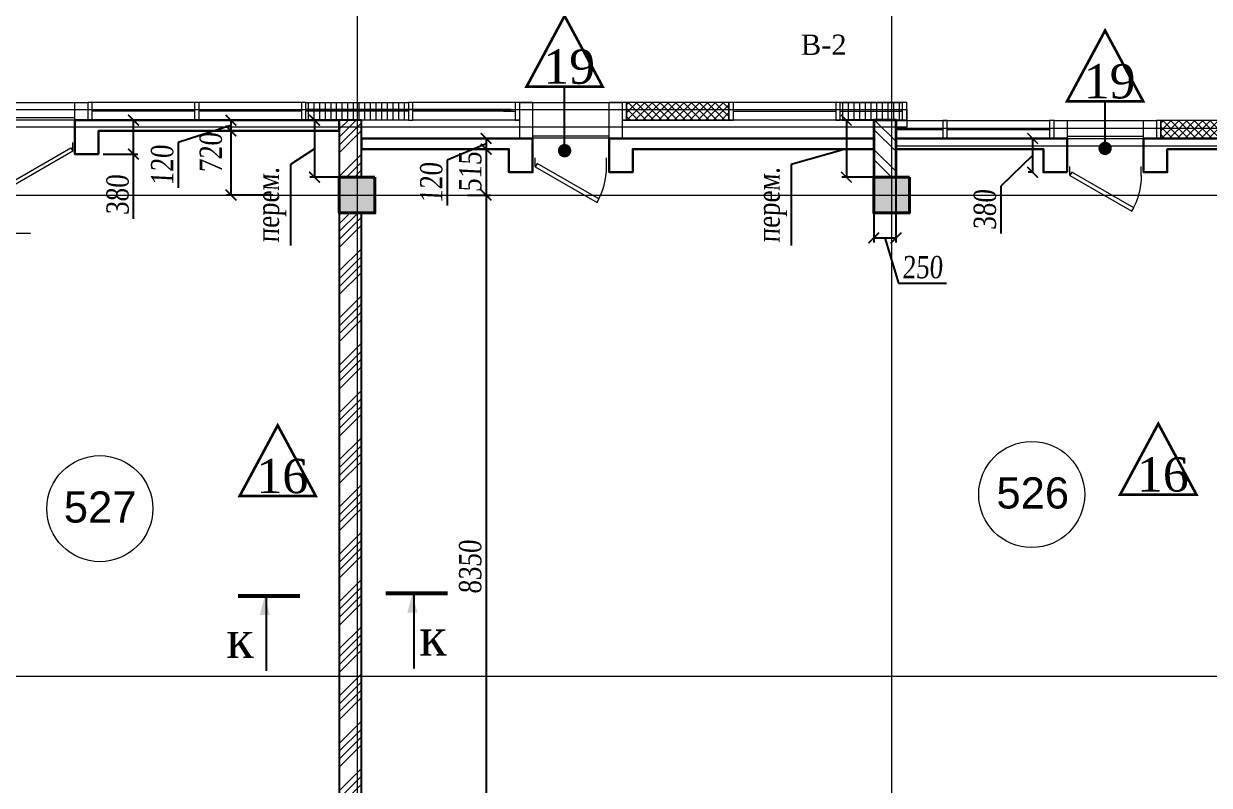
# Model space of a CAD drawing. Header units: inches. Extents: x -407541 to 6688123, y -998590 to 1205599.
# Drawn here: x 105160 to 118470, y 265212 to 273760 of the extents above; entities that cross this region are included whole.
import ezdxf

# ---------------------------------------------------------------- set-up
doc = ezdxf.new("R2010")
doc.units = ezdxf.units.IN
doc.header["$MEASUREMENT"] = 0
doc.linetypes.add('ACAD_ISO04W100', pattern=[30, 24, -3, 0, -3])
for name, color, linetype, lineweight in [('ведомость витражей', 224, 'Continuous', 13), ('ВИТРАЖ', 145, 'Continuous', 9), ('двери', 123, 'Continuous', 13), ('КИРПИЧ', 30, 'Continuous', 35), ('марки полов', 140, 'Continuous', 5), ('МОНОЛИТ', 5, 'Continuous', 40), ('Ограждения', 110, 'Continuous', 18), ('Оси', 254, 'ACAD_ISO04W100', 5), ('ПЕРЕГОРОДКА', 7, 'Continuous', 25), ('размер внутр', 142, 'Continuous', 5), ('Цоколь', 21, 'Continuous', 30), ('Штриховка', 7, 'Continuous', 9), ('ШТРИХОВКА КИРПИЧ', 30, 'Continuous', 9), ('Экспликацийа', 7, 'Continuous', 18)]:
    doc.layers.add(name, color=color, linetype=linetype, lineweight=lineweight)
doc.layers.add('РЕАЛЬНЫЙ ВИТРАЖ', color=120, linetype='Continuous', lineweight=5, plot=False)
doc.styles.get("Standard").update_dxf_attribs({"font": 'arial.ttf'})
doc.styles.add('STYLE2', font='times.ttf', dxfattribs={"width": 0.8, "oblique": 3})
doc.styles.add('Times', font='times.ttf')
doc.styles.add('стиль1', font='times.ttf')
doc.dimstyles.new('vnytren', dxfattribs={"dimtxt": 250, "dimasz": 120, "dimexe": 50, "dimexo": 0, "dimgap": 50, "dimtad": 1, "dimdec": 0, "dimzin": 0, "dimdsep": 46, "dimtxsty": 'STYLE2', "dimblk": 'ARCHTICK', "dimcen": 0, "dimadec": 0, "dimazin": 0, "dimtfac": 1, "dimtdec": 0, "dimtmove": 1, "dimatfit": 2, "dimldrblk": 'DOT', "dimfxl": 1, "dimtolj": 1, "dimtzin": 0, "dimarcsym": 0})
doc.dimstyles.new('для 100 масштаба', dxfattribs={"dimtxt": 200, "dimasz": 150, "dimexe": 70, "dimexo": 0, "dimgap": 50, "dimtad": 1, "dimdec": 0, "dimrnd": 5, "dimzin": 0, "dimdsep": 46, "dimtxsty": 'Standard', "dimblk": 'ARCHTICK', "dimcen": 0, "dimadec": 0, "dimazin": 0, "dimtfac": 1, "dimtdec": 0, "dimtmove": 1, "dimatfit": 2, "dimldrblk": 'DOT', "dimfxl": 1, "dimtolj": 1, "dimtzin": 0, "dimarcsym": 0})

# ---------------------------------------------------------------- blocks, each defined once
blk = doc.blocks.new('*U23')
for p, q in [((-800, 0), (-800, 100)), ((0, 0), (0, 100))]:
    blk.add_line(p, q)
blk.add_lwpolyline([(0, 0), (-693, -400), (-715, -362), (-22, 38)], close=True)
blk.add_arc((0, 0), 800, 180, 210)
blk = doc.blocks.new('*U24')
for p, q in [((0, 0), (0, 100)), ((800, 0), (800, 100))]:
    blk.add_line(p, q)
blk.add_lwpolyline([(0, 0), (693, -400), (715, -362), (22, 38)], close=True)
blk.add_arc((0, 0), 800, 330, 0)
blk = doc.blocks.new('_ARCHTICK')
at = {"color": 0, "linetype": 'ByBlock', "const_width": 0.15}
blk.add_lwpolyline([(-0.5, -0.5), (0.5, 0.5)], dxfattribs=at)
blk = doc.blocks.new('*D1731')
at = {"layer": 'размер внутр', "color": 0, "lineweight": -2, "transparency": 16777216}
for p, q in [((110082, 272472), (110402, 272472)), ((110352, 272472), (110352, 272352)), ((110352, 272412), (109914, 272230)), ((110130, 272352), (110402, 272352)), ((109914, 272230), (109914, 271719))]:
    blk.add_line(p, q, dxfattribs=at)
at = {"layer": 'размер внутр', "color": 0, "lineweight": -2, "transparency": 16777216, "xscale": 120, "yscale": 120, "zscale": 120}
for p, rotation in [((110352, 272472), 90), ((110352, 272352), 270)]:
    blk.add_blockref('_ARCHTICK', p, dxfattribs=dict(at, rotation=rotation))
at = {"layer": 'размер внутр', "color": 0, "transparency": 16777216, "insert": (109737, 271975), "char_height": 250, "attachment_point": 5, "rotation": 90, "style": 'STYLE2'}
blk.add_mtext('\\A1;120', dxfattribs=at)
blk = doc.blocks.new('_Dot')
at = {"color": 0, "linetype": 'ByBlock', "lineweight": -2}
blk.add_line((-0.5, 0), (-1, 0), dxfattribs=at)
at = {"color": 0, "linetype": 'ByBlock', "const_width": 0.5}
blk.add_lwpolyline([(-0.25, 0, 1), (0.25, 0, 1)], format="xyb", close=True, dxfattribs=at)
blk = doc.blocks.new('*D1732')
at = {"layer": 'размер внутр', "color": 0, "lineweight": -2, "transparency": 16777216}
for p, q in [((110141, 271837), (110401, 271837)), ((110351, 271837), (110351, 263487)), ((109974, 263487), (110401, 263487))]:
    blk.add_line(p, q, dxfattribs=at)
at = {"layer": 'размер внутр', "color": 0, "lineweight": -2, "transparency": 16777216, "xscale": 120, "yscale": 120, "zscale": 120}
for p, rotation in [((110351, 271837), 90), ((110351, 263487), 270)]:
    blk.add_blockref('_ARCHTICK', p, dxfattribs=dict(at, rotation=rotation))
at = {"layer": 'размер внутр', "color": 0, "transparency": 16777216, "insert": (110174, 267662), "char_height": 250, "attachment_point": 5, "rotation": 90, "style": 'STYLE2'}
blk.add_mtext('\\A1;8350', dxfattribs=at)
blk = doc.blocks.new('*D1741')
at = {"layer": 'размер внутр', "color": 0, "lineweight": -2, "transparency": 16777216}
for p, q in [((114703, 272677), (114346, 272677)), ((114396, 272677), (114396, 272037)), ((114396, 272357), (113777, 272181)), ((113777, 272181), (113777, 271271)), ((114703, 272037), (114346, 272037))]:
    blk.add_line(p, q, dxfattribs=at)
at = {"layer": 'размер внутр', "color": 0, "lineweight": -2, "transparency": 16777216, "xscale": 120, "yscale": 120, "zscale": 120}
for p, rotation in [((114396, 272677), 90), ((114396, 272037), 270)]:
    blk.add_blockref('_ARCHTICK', p, dxfattribs=dict(at, rotation=rotation))
at = {"layer": 'размер внутр', "color": 0, "transparency": 16777216, "insert": (113563, 271726), "char_height": 250, "attachment_point": 5, "rotation": 90, "style": 'STYLE2'}
blk.add_mtext('\\A1;{\\fTimes New Roman|b0|i0|c204|p18;перем.}', dxfattribs=at)
blk = doc.blocks.new('*D3141')
at = {"layer": 'размер внутр', "color": 0, "lineweight": -2, "transparency": 16777216}
for p, q in [((110228, 272352), (110402, 272352)), ((110352, 272352), (110352, 271837)), ((110185, 271837), (110402, 271837))]:
    blk.add_line(p, q, dxfattribs=at)
at = {"layer": 'размер внутр', "color": 0, "lineweight": -2, "transparency": 16777216, "xscale": 120, "yscale": 120, "zscale": 120}
for p, rotation in [((110352, 272352), 90), ((110352, 271837), 270)]:
    blk.add_blockref('_ARCHTICK', p, dxfattribs=dict(at, rotation=rotation))
at = {"layer": 'размер внутр', "color": 0, "transparency": 16777216, "insert": (110175, 272095), "char_height": 250, "attachment_point": 5, "rotation": 90, "style": 'STYLE2'}
blk.add_mtext('\\A1;515', dxfattribs=at)
blk = doc.blocks.new('*D3142')
at = {"layer": 'размер внутр', "color": 0, "lineweight": -2, "transparency": 16777216}
for p, q in [((107487, 272617), (106893, 272427)), ((107541, 272677), (107437, 272677)), ((107487, 272677), (107487, 272557)), ((107541, 272557), (107437, 272557)), ((106893, 272427), (106893, 271916))]:
    blk.add_line(p, q, dxfattribs=at)
at = {"layer": 'размер внутр', "color": 0, "lineweight": -2, "transparency": 16777216, "xscale": 120, "yscale": 120, "zscale": 120}
for p, rotation in [((107487, 272677), 90), ((107487, 272557), 270)]:
    blk.add_blockref('_ARCHTICK', p, dxfattribs=dict(at, rotation=rotation))
at = {"layer": 'размер внутр', "color": 0, "transparency": 16777216, "insert": (106716, 272171), "char_height": 250, "attachment_point": 5, "rotation": 90, "style": 'STYLE2'}
blk.add_mtext('\\A1;120', dxfattribs=at)
blk = doc.blocks.new('*D3143')
at = {"layer": 'размер внутр', "color": 0, "lineweight": -2, "transparency": 16777216}
for p, q in [((107534, 272557), (107437, 272557)), ((107487, 272557), (107487, 271837)), ((107957, 271837), (107437, 271837))]:
    blk.add_line(p, q, dxfattribs=at)
at = {"layer": 'размер внутр', "color": 0, "lineweight": -2, "transparency": 16777216, "xscale": 120, "yscale": 120, "zscale": 120}
for p, rotation in [((107487, 272557), 90), ((107487, 271837), 270)]:
    blk.add_blockref('_ARCHTICK', p, dxfattribs=dict(at, rotation=rotation))
at = {"layer": 'размер внутр', "color": 0, "transparency": 16777216, "insert": (107262, 272311), "char_height": 250, "attachment_point": 5, "rotation": 90, "style": 'STYLE2'}
blk.add_mtext('\\A1;720', dxfattribs=at)
blk = doc.blocks.new('*D3144')
at = {"layer": 'размер внутр', "color": 0, "lineweight": -2, "transparency": 16777216}
for p, q in [((106051, 272677), (106442, 272677)), ((106392, 272297), (106392, 272677)), ((106051, 272297), (106442, 272297)), ((106392, 271570), (106392, 272297))]:
    blk.add_line(p, q, dxfattribs=at)
at = {"layer": 'размер внутр', "color": 0, "lineweight": -2, "transparency": 16777216, "xscale": 120, "yscale": 120, "zscale": 120}
for p, rotation in [((106392, 272677), 90), ((106392, 272297), 270)]:
    blk.add_blockref('_ARCHTICK', p, dxfattribs=dict(at, rotation=rotation))
at = {"layer": 'размер внутр', "color": 0, "transparency": 16777216, "insert": (106215, 271837), "char_height": 250, "attachment_point": 5, "rotation": 90, "style": 'STYLE2'}
blk.add_mtext('\\A1;380', dxfattribs=at)
blk = doc.blocks.new('*D3145')
at = {"layer": 'размер внутр', "color": 0, "lineweight": -2, "transparency": 16777216}
for p, q in [((116487, 272472), (116437, 272472)), ((116487, 272472), (116487, 272092)), ((116487, 272282), (116129, 271938)), ((116487, 272092), (116437, 272092)), ((116129, 271938), (116129, 271404))]:
    blk.add_line(p, q, dxfattribs=at)
at = {"layer": 'размер внутр', "color": 0, "lineweight": -2, "transparency": 16777216, "xscale": 120, "yscale": 120, "zscale": 120}
for p, rotation in [((116487, 272472), 90), ((116487, 272092), 270)]:
    blk.add_blockref('_ARCHTICK', p, dxfattribs=dict(at, rotation=rotation))
at = {"layer": 'размер внутр', "color": 0, "transparency": 16777216, "insert": (115952, 271671), "char_height": 250, "attachment_point": 5, "rotation": 90, "style": 'STYLE2'}
blk.add_mtext('\\A1;380', dxfattribs=at)
blk = doc.blocks.new('*D3250')
at = {"layer": 'размер внутр', "color": 0, "lineweight": -2, "transparency": 16777216}
for p, q in [((114703, 272037), (114703, 271305)), ((114953, 272037), (114953, 271305)), ((114703, 271355), (114953, 271355)), ((114828, 271355), (114980, 270848)), ((114980, 270848), (115519, 270848))]:
    blk.add_line(p, q, dxfattribs=at)
at = {"layer": 'размер внутр', "color": 0, "lineweight": -2, "transparency": 16777216, "xscale": 120, "yscale": 120, "zscale": 120, "rotation": 180}
blk.add_blockref('_ARCHTICK', (114703, 271355), dxfattribs=at)
at = {"layer": 'размер внутр', "color": 0, "lineweight": -2, "transparency": 16777216, "xscale": 120, "yscale": 120, "zscale": 120}
blk.add_blockref('_ARCHTICK', (114953, 271355), dxfattribs=at)
at = {"layer": 'размер внутр', "color": 0, "transparency": 16777216, "insert": (115250, 271026), "char_height": 250, "attachment_point": 5, "style": 'STYLE2'}
blk.add_mtext('\\A1;250', dxfattribs=at)
blk = doc.blocks.new('*D3390')
at = {"layer": 'размер внутр', "color": 0, "lineweight": -2, "transparency": 16777216}
for p, q in [((108731, 272677), (108374, 272677)), ((108424, 272677), (108424, 272037)), ((108424, 272357), (108156, 272181)), ((108156, 272181), (108156, 271271)), ((108731, 272037), (108374, 272037))]:
    blk.add_line(p, q, dxfattribs=at)
at = {"layer": 'размер внутр', "color": 0, "lineweight": -2, "transparency": 16777216, "xscale": 120, "yscale": 120, "zscale": 120}
for p, rotation in [((108424, 272677), 90), ((108424, 272037), 270)]:
    blk.add_blockref('_ARCHTICK', p, dxfattribs=dict(at, rotation=rotation))
at = {"layer": 'размер внутр', "color": 0, "transparency": 16777216, "insert": (107942, 271726), "char_height": 250, "attachment_point": 5, "rotation": 90, "style": 'STYLE2'}
blk.add_mtext('\\A1;{\\fTimes New Roman|b0|i0|c204|p18;перем.}', dxfattribs=at)

msp = doc.modelspace()

# ---------------------------------------------------------------- hatches: boundary and pattern name
h = msp.add_hatch(color=256)
h.set_gradient(color2=(0, 0, 0), one_color=1)
h.paths.add_polyline_path([(107810.5, 267122.3), (107867.2, 267122.3), (107867.2, 267336.2)])
h.paths.add_polyline_path([(107867.2, 267336.2), (107867.2, 267122.3), (107924, 267122.3)])
h = msp.add_hatch(color=256)
h.set_gradient(color2=(0, 0, 0), one_color=1)
h.paths.add_polyline_path([(109466.9, 267148.9), (109523.6, 267148.9), (109523.6, 267362.8)])
h.paths.add_polyline_path([(109523.6, 267362.8), (109523.6, 267148.9), (109580.4, 267148.9)])
at = {"layer": 'ВИТРАЖ', "ltscale": 0.1}
h = msp.add_hatch(dxfattribs=at)
h.set_pattern_fill('ANSI31', color=256, scale=20, angle=45, style=0)
h.set_pattern_definition([(90, (-6288443.616, 1479824.875), (-63.5, 1e-14), [])])
h.paths.add_polyline_path([(108328.2, 272877.2), (109478.2, 272877.2), (109478.2, 272677.4), (108328.2, 272677.4)])
h = msp.add_hatch(dxfattribs=at)
h.set_pattern_fill('ANSI37', color=256, scale=500, style=0)
h.set_pattern_definition([(135, (141075.386, 180993.49), (44.194174, 44.194174), []), (45, (141075.386, 180993.49), (44.194174, -44.194174), [])])
h.paths.add_polyline_path([(113078.2, 272877.2), (111928.2, 272877.2), (111928.2, 272677.2), (113078.2, 272677.2)])
h = msp.add_hatch(dxfattribs=at)
h.set_pattern_fill('ANSI31', color=256, scale=20, angle=45, style=0)
h.set_pattern_definition([(90, (-6282443.616, 1479824.875), (-63.5, 1e-14), [])])
h.paths.add_polyline_path([(114328.2, 272877.2), (115023.4, 272877.2), (115023.4, 272677.4), (114328.2, 272677.4)])
h = msp.add_hatch(dxfattribs=at)
h.set_pattern_fill('ANSI37', color=256, scale=500, style=0)
h.set_pattern_definition([(135, (147075.39, 180788.49), (44.194174, 44.194174), []), (45, (147075.39, 180788.49), (44.194174, -44.194174), [])])
h.paths.add_polyline_path([(119078.2, 272672.2), (117928.2, 272672.2), (117928.2, 272472.2), (119078.2, 272472.2)])
at = {"layer": 'Штриховка'}
h = msp.add_hatch(dxfattribs=at)
h.set_pattern_fill('ANSI32', color=256, scale=25, style=0)
h.set_pattern_definition([(135, (6957886.97, -624333.1), (168.379802, 168.379802), []), (135, (6957774.72, -624333.1), (168.379802, 168.379802), [])])
h.paths.add_polyline_path([(114703.4, 272037.3), (114953.4, 272037.3), (114953.4, 272677.2), (114703.4, 272677.2)])
h = msp.add_hatch(dxfattribs=at)
h.set_pattern_fill('ANSI35', color=256, scale=25, style=0)
h.set_pattern_definition([(45, (-6764080.43, -624333.35), (-112.2532015, 112.2532015), []), (45, (-6763968.18, -624333.35), (-112.2532015, 112.2532015), [198.4375, -39.6875, 0, -39.6875])])
h.paths.add_polyline_path([(17203.4, 266637), (17603.4, 266637), (17603.4, 266237), (17203.4, 266237)])
h.paths.add_polyline_path([(20203.4, 266637), (20603.4, 266637), (20603.4, 266237), (20203.4, 266237)])
h.paths.add_polyline_path([(24073.4, 266637), (24473.4, 266637), (24473.4, 266237), (24073.4, 266237)])
h.paths.add_polyline_path([(17203.4, 261137), (17603.4, 261137), (17603.4, 260737), (17203.4, 260737)])
h.paths.add_polyline_path([(17203.4, 252637), (17603.4, 252637), (17603.4, 252237), (17203.4, 252237)])
h.paths.add_polyline_path([(17203.4, 249137), (17603.4, 249137), (17603.4, 248737), (17203.4, 248737)])
h.paths.add_polyline_path([(17203.4, 243137), (17603.4, 243137), (17603.4, 242737), (17203.4, 242737)])
h.paths.add_polyline_path([(17203.4, 237137), (17603.4, 237137), (17603.4, 236737), (17203.4, 236737)])
h.paths.add_polyline_path([(20203.4, 231137), (20603.4, 231137), (20603.4, 230737), (20203.4, 230737)])
h.paths.add_polyline_path([(20203.4, 237137), (20603.4, 237137), (20603.4, 236737), (20203.4, 236737)])
h.paths.add_polyline_path([(20203.4, 243137), (20603.4, 243137), (20603.4, 242737), (20203.4, 242737)])
h.paths.add_polyline_path([(20203.4, 249137), (20603.4, 249137), (20603.4, 248737), (20203.4, 248737)])
h.paths.add_polyline_path([(20203.4, 228037), (20603.4, 228037), (20603.4, 227637), (20203.4, 227637)])
h.paths.add_polyline_path([(20203.4, 219337), (20603.4, 219337), (20603.4, 218937), (20203.4, 218937)])
h.paths.add_polyline_path([(24703.4, 258237), (25103.4, 258237), (25103.4, 257837), (24703.4, 257837)])
h.paths.add_polyline_path([(30703.4, 263637), (31103.4, 263637), (31103.4, 263237), (30703.4, 263237)])
h.paths.add_polyline_path([(30703.4, 258237), (31103.4, 258237), (31103.4, 257837), (30703.4, 257837)])
h.paths.add_polyline_path([(36703.4, 263637), (37103.4, 263637), (37103.4, 263237), (36703.4, 263237)])
h.paths.add_polyline_path([(36703.4, 258237), (37103.4, 258237), (37103.4, 257837), (36703.4, 257837)])
h.paths.add_polyline_path([(42703.4, 263637), (43103.4, 263637), (43103.4, 263237), (42703.4, 263237)])
h.paths.add_polyline_path([(42703.4, 258237), (43103.4, 258237), (43103.4, 257837), (42703.4, 257837)])
h.paths.add_polyline_path([(48703.4, 258237), (49103.4, 258237), (49103.4, 257837), (48703.4, 257837)])
h.paths.add_polyline_path([(54703.4, 263637), (55103.4, 263637), (55103.4, 263237), (54703.4, 263237)])
h.paths.add_polyline_path([(54703.4, 258237), (55103.4, 258237), (55103.4, 257837), (54703.4, 257837)])
h.paths.add_polyline_path([(60703.4, 263637), (61103.4, 263637), (61103.4, 263237), (60703.4, 263237)])
h.paths.add_polyline_path([(60703.4, 258237), (61103.4, 258237), (61103.4, 257837), (60703.4, 257837)])
h.paths.add_polyline_path([(66703.4, 263637), (67103.4, 263637), (67103.4, 263237), (66703.4, 263237)])
h.paths.add_polyline_path([(66703.4, 258237), (67103.4, 258237), (67103.4, 257837), (66703.4, 257837)])
h.paths.add_polyline_path([(72703.4, 258237), (73103.4, 258237), (73103.4, 257837), (72703.4, 257837)])
h.paths.add_polyline_path([(78703.4, 263637), (79103.4, 263637), (79103.4, 263237), (78703.4, 263237)])
h.paths.add_polyline_path([(78703.4, 258237), (79103.4, 258237), (79103.4, 257837), (78703.4, 257837)])
h.paths.add_polyline_path([(84703.4, 263637), (85103.4, 263637), (85103.4, 263237), (84703.4, 263237)])
h.paths.add_polyline_path([(84703.4, 258237), (85103.4, 258237), (85103.4, 257837), (84703.4, 257837)])
h.paths.add_polyline_path([(90703.4, 258237), (91103.4, 258237), (91103.4, 257837), (90703.4, 257837)])
h.paths.add_polyline_path([(30703.4, 272037), (31103.4, 272037), (31103.4, 271637), (30703.4, 271637)])
h.paths.add_polyline_path([(36703.4, 272037), (37103.4, 272037), (37103.4, 271637), (36703.4, 271637)])
h.paths.add_polyline_path([(42703.4, 272037), (43103.4, 272037), (43103.4, 271637), (42703.4, 271637)])
h.paths.add_polyline_path([(54703.4, 272037), (55103.4, 272037), (55103.4, 271637), (54703.4, 271637)])
h.paths.add_polyline_path([(60703.4, 272037), (61103.4, 272037), (61103.4, 271637), (60703.4, 271637)])
h.paths.add_polyline_path([(66703.4, 272037), (67103.4, 272037), (67103.4, 271637), (66703.4, 271637)])
h.paths.add_polyline_path([(78703.4, 272037), (79103.4, 272037), (79103.4, 271637), (78703.4, 271637)])
h.paths.add_polyline_path([(84703.4, 272037), (85103.4, 272037), (85103.4, 271637), (84703.4, 271637)])
h.paths.add_polyline_path([(91333.4, 266637), (91733.4, 266637), (91733.4, 266237), (91333.4, 266237)])
h.paths.add_polyline_path([(95203.4, 266637), (95603.4, 266637), (95603.4, 266237), (95203.4, 266237)])
h.paths.add_polyline_path([(91333.4, 261137), (91733.4, 261137), (91733.4, 260737), (91333.4, 260737)])
h.paths.add_polyline_path([(95203.4, 261137), (95603.4, 261137), (95603.4, 260737), (95203.4, 260737)])
h.paths.add_polyline_path([(17203.4, 219337), (17603.4, 219337), (17603.4, 218937), (17203.4, 218937)])
h.paths.add_polyline_path([(12103.4, 219337), (12503.4, 219337), (12503.4, 218937), (12103.4, 218937)])
h.paths.add_polyline_path([(8503.4, 222937), (8903.4, 222937), (8903.4, 222537), (8503.4, 222537)])
h.paths.add_polyline_path([(8503.4, 228037), (8903.4, 228037), (8903.4, 227637), (8503.4, 227637)])
h.paths.add_polyline_path([(10603.4, 237137), (11003.4, 237137), (11003.4, 236737), (10603.4, 236737)])
h.paths.add_polyline_path([(10603.4, 243137), (11003.4, 243137), (11003.4, 242737), (10603.4, 242737)])
h.paths.add_polyline_path([(10603.4, 249137), (11003.4, 249137), (11003.4, 248737), (10603.4, 248737)])
h.paths.add_polyline_path([(26803.4, 237137), (27203.4, 237137), (27203.4, 236737), (26803.4, 236737)])
h.paths.add_polyline_path([(26803.4, 243137), (27203.4, 243137), (27203.4, 242737), (26803.4, 242737)])
h.paths.add_polyline_path([(26803.4, 249137), (27203.4, 249137), (27203.4, 248737), (26803.4, 248737)])
h.paths.add_polyline_path([(25303.4, 219337), (25703.4, 219337), (25703.4, 218937), (25303.4, 218937)])
h.paths.add_polyline_path([(28903.4, 222937), (29303.4, 222937), (29303.4, 222537), (28903.4, 222537)])
h.paths.add_polyline_path([(28903.4, 228037), (29303.4, 228037), (29303.4, 227637), (28903.4, 227637)])
h.paths.add_polyline_path([(26803.4, 231137), (27203.4, 231137), (27203.4, 230737), (26803.4, 230737)])
h.paths.add_polyline_path([(26803.4, 228037), (27203.4, 228037), (27203.4, 227637), (26803.4, 227637)])
h.paths.add_polyline_path([(95203.4, 243137), (95603.4, 243137), (95603.4, 242737), (95203.4, 242737)])
h.paths.add_polyline_path([(95203.4, 237137), (95603.4, 237137), (95603.4, 236737), (95203.4, 236737)])
h.paths.add_polyline_path([(98203.4, 231137), (98603.4, 231137), (98603.4, 230737), (98203.4, 230737)])
h.paths.add_polyline_path([(98203.4, 237137), (98603.4, 237137), (98603.4, 236737), (98203.4, 236737)])
h.paths.add_polyline_path([(98203.4, 243137), (98603.4, 243137), (98603.4, 242737), (98203.4, 242737)])
h.paths.add_polyline_path([(98203.4, 249137), (98603.4, 249137), (98603.4, 248737), (98203.4, 248737)])
h.paths.add_polyline_path([(98203.4, 222937), (98603.4, 222937), (98603.4, 222537), (98203.4, 222537)])
h.paths.add_polyline_path([(98203.4, 219337), (98603.4, 219337), (98603.4, 218937), (98203.4, 218937)])
h.paths.add_polyline_path([(95203.4, 222937), (95603.4, 222937), (95603.4, 222537), (95203.4, 222537)])
h.paths.add_polyline_path([(95203.4, 219337), (95603.4, 219337), (95603.4, 218937), (95203.4, 218937)])
h.paths.add_polyline_path([(90103.4, 219337), (90503.4, 219337), (90503.4, 218937), (90103.4, 218937)])
h.paths.add_polyline_path([(86503.4, 222937), (86903.4, 222937), (86903.4, 222537), (86503.4, 222537)])
h.paths.add_polyline_path([(86503.4, 228037), (86903.4, 228037), (86903.4, 227637), (86503.4, 227637)])
h.paths.add_polyline_path([(88603.4, 237137), (89003.4, 237137), (89003.4, 236737), (88603.4, 236737)])
h.paths.add_polyline_path([(88603.4, 243137), (89003.4, 243137), (89003.4, 242737), (88603.4, 242737)])
h.paths.add_polyline_path([(104803.4, 237137), (105203.4, 237137), (105203.4, 236737), (104803.4, 236737)])
h.paths.add_polyline_path([(104803.4, 243137), (105203.4, 243137), (105203.4, 242737), (104803.4, 242737)])
h.paths.add_polyline_path([(104803.4, 249137), (105203.4, 249137), (105203.4, 248737), (104803.4, 248737)])
h.paths.add_polyline_path([(103303.4, 219337), (103703.4, 219337), (103703.4, 218937), (103303.4, 218937)])
h.paths.add_polyline_path([(106903.4, 222937), (107303.4, 222937), (107303.4, 222537), (106903.4, 222537)])
h.paths.add_polyline_path([(104803.4, 231137), (105203.4, 231137), (105203.4, 230737), (104803.4, 230737)])
h.paths.add_polyline_path([(176603.4, 266637), (176203.4, 266637), (176203.4, 266237), (176603.4, 266237)])
h.paths.add_polyline_path([(173603.4, 266637), (173203.4, 266637), (173203.4, 266237), (173603.4, 266237)])
h.paths.add_polyline_path([(169733.4, 266637), (169333.4, 266637), (169333.4, 266237), (169733.4, 266237)])
h.paths.add_polyline_path([(176603.4, 261137), (176203.4, 261137), (176203.4, 260737), (176603.4, 260737)])
h.paths.add_polyline_path([(176603.4, 252637), (176203.4, 252637), (176203.4, 252237), (176603.4, 252237)])
h.paths.add_polyline_path([(176603.4, 249137), (176203.4, 249137), (176203.4, 248737), (176603.4, 248737)])
h.paths.add_polyline_path([(176603.4, 243137), (176203.4, 243137), (176203.4, 242737), (176603.4, 242737)])
h.paths.add_polyline_path([(176603.4, 237137), (176203.4, 237137), (176203.4, 236737), (176603.4, 236737)])
h.paths.add_polyline_path([(173603.4, 231137), (173203.4, 231137), (173203.4, 230737), (173603.4, 230737)])
h.paths.add_polyline_path([(173603.4, 237137), (173203.4, 237137), (173203.4, 236737), (173603.4, 236737)])
h.paths.add_polyline_path([(173603.4, 243137), (173203.4, 243137), (173203.4, 242737), (173603.4, 242737)])
h.paths.add_polyline_path([(173603.4, 249137), (173203.4, 249137), (173203.4, 248737), (173603.4, 248737)])
h.paths.add_polyline_path([(173603.4, 228037), (173203.4, 228037), (173203.4, 227637), (173603.4, 227637)])
h.paths.add_polyline_path([(173603.4, 222937), (173203.4, 222937), (173203.4, 222537), (173603.4, 222537)])
h.paths.add_polyline_path([(173603.4, 219337), (173203.4, 219337), (173203.4, 218937), (173603.4, 218937)])
h.paths.add_polyline_path([(169103.4, 258237), (168703.4, 258237), (168703.4, 257837), (169103.4, 257837)])
h.paths.add_polyline_path([(163103.4, 263637), (162703.4, 263637), (162703.4, 263237), (163103.4, 263237)])
h.paths.add_polyline_path([(163103.4, 258237), (162703.4, 258237), (162703.4, 257837), (163103.4, 257837)])
h.paths.add_polyline_path([(157103.4, 263637), (156703.4, 263637), (156703.4, 263237), (157103.4, 263237)])
h.paths.add_polyline_path([(157103.4, 258237), (156703.4, 258237), (156703.4, 257837), (157103.4, 257837)])
h.paths.add_polyline_path([(151103.4, 263637), (150703.4, 263637), (150703.4, 263237), (151103.4, 263237)])
h.paths.add_polyline_path([(151103.4, 258237), (150703.4, 258237), (150703.4, 257837), (151103.4, 257837)])
h.paths.add_polyline_path([(145103.4, 258237), (144703.4, 258237), (144703.4, 257837), (145103.4, 257837)])
h.paths.add_polyline_path([(139103.4, 263637), (138703.4, 263637), (138703.4, 263237), (139103.4, 263237)])
h.paths.add_polyline_path([(139103.4, 258237), (138703.4, 258237), (138703.4, 257837), (139103.4, 257837)])
h.paths.add_polyline_path([(133103.4, 263637), (132703.4, 263637), (132703.4, 263237), (133103.4, 263237)])
h.paths.add_polyline_path([(133103.4, 258237), (132703.4, 258237), (132703.4, 257837), (133103.4, 257837)])
h.paths.add_polyline_path([(127103.4, 263637), (126703.4, 263637), (126703.4, 263237), (127103.4, 263237)])
h.paths.add_polyline_path([(127103.4, 258237), (126703.4, 258237), (126703.4, 257837), (127103.4, 257837)])
h.paths.add_polyline_path([(121103.4, 258237), (120703.4, 258237), (120703.4, 257837), (121103.4, 257837)])
h.paths.add_polyline_path([(115103.4, 263637), (114703.4, 263637), (114703.4, 263237), (115103.4, 263237)])
h.paths.add_polyline_path([(115103.4, 258237), (114703.4, 258237), (114703.4, 257837), (115103.4, 257837)])
h.paths.add_polyline_path([(109103.4, 263637), (108703.4, 263637), (108703.4, 263237), (109103.4, 263237)])
h.paths.add_polyline_path([(109103.4, 258237), (108703.4, 258237), (108703.4, 257837), (109103.4, 257837)])
h.paths.add_polyline_path([(103103.4, 258237), (102703.4, 258237), (102703.4, 257837), (103103.4, 257837)])
h.paths.add_polyline_path([(163103.4, 272037), (162703.4, 272037), (162703.4, 271637), (163103.4, 271637)])
h.paths.add_polyline_path([(157103.4, 272037), (156703.4, 272037), (156703.4, 271637), (157103.4, 271637)])
h.paths.add_polyline_path([(151103.4, 272037), (150703.4, 272037), (150703.4, 271637), (151103.4, 271637)])
h.paths.add_polyline_path([(139103.4, 272037), (138703.4, 272037), (138703.4, 271637), (139103.4, 271637)])
h.paths.add_polyline_path([(133103.4, 272037), (132703.4, 272037), (132703.4, 271637), (133103.4, 271637)])
h.paths.add_polyline_path([(127103.4, 272037), (126703.4, 272037), (126703.4, 271637), (127103.4, 271637)])
h.paths.add_polyline_path([(115103.4, 272037), (114703.4, 272037), (114703.4, 271637), (115103.4, 271637)])
h.paths.add_polyline_path([(109103.4, 272037), (108703.4, 272037), (108703.4, 271637), (109103.4, 271637)])
h.paths.add_polyline_path([(102473.4, 266637), (102073.4, 266637), (102073.4, 266237), (102473.4, 266237)])
h.paths.add_polyline_path([(98603.4, 266637), (98203.4, 266637), (98203.4, 266237), (98603.4, 266237)])
h.paths.add_polyline_path([(176603.4, 222937), (176203.4, 222937), (176203.4, 222537), (176603.4, 222537)])
h.paths.add_polyline_path([(176603.4, 219337), (176203.4, 219337), (176203.4, 218937), (176603.4, 218937)])
h.paths.add_polyline_path([(181703.4, 219337), (181303.4, 219337), (181303.4, 218937), (181703.4, 218937)])
h.paths.add_polyline_path([(185303.4, 222937), (184903.4, 222937), (184903.4, 222537), (185303.4, 222537)])
h.paths.add_polyline_path([(185303.4, 228037), (184903.4, 228037), (184903.4, 227637), (185303.4, 227637)])
h.paths.add_polyline_path([(183203.4, 237137), (182803.4, 237137), (182803.4, 236737), (183203.4, 236737)])
h.paths.add_polyline_path([(183203.4, 243137), (182803.4, 243137), (182803.4, 242737), (183203.4, 242737)])
h.paths.add_polyline_path([(183203.4, 249137), (182803.4, 249137), (182803.4, 248737), (183203.4, 248737)])
h.paths.add_polyline_path([(167003.4, 237137), (166603.4, 237137), (166603.4, 236737), (167003.4, 236737)])
h.paths.add_polyline_path([(167003.4, 243137), (166603.4, 243137), (166603.4, 242737), (167003.4, 242737)])
h.paths.add_polyline_path([(167003.4, 249137), (166603.4, 249137), (166603.4, 248737), (167003.4, 248737)])
h.paths.add_polyline_path([(168503.4, 219337), (168103.4, 219337), (168103.4, 218937), (168503.4, 218937)])
h.paths.add_polyline_path([(164903.4, 222937), (164503.4, 222937), (164503.4, 222537), (164903.4, 222537)])
h.paths.add_polyline_path([(164903.4, 228037), (164503.4, 228037), (164503.4, 227637), (164903.4, 227637)])
h.paths.add_polyline_path([(167003.4, 231137), (166603.4, 231137), (166603.4, 230737), (167003.4, 230737)])
h.paths.add_polyline_path([(167003.4, 228037), (166603.4, 228037), (166603.4, 227637), (167003.4, 227637)])
h.paths.add_polyline_path([(91333.4, 258237), (91733.4, 258237), (91733.4, 257837), (91333.4, 257837)])
h.paths.add_polyline_path([(95203.4, 258237), (95603.4, 258237), (95603.4, 257837), (95203.4, 257837)])
h.paths.add_polyline_path([(180703.4, 261137), (180303.4, 261137), (180303.4, 260737), (180703.4, 260737)])
h.paths.add_polyline_path([(180703.4, 252637), (180303.4, 252637), (180303.4, 252237), (180703.4, 252237)])
h.paths.add_polyline_path([(13103.4, 261137), (13503.4, 261137), (13503.4, 260737), (13103.4, 260737)])
h.paths.add_polyline_path([(13103.4, 252637), (13503.4, 252637), (13503.4, 252237), (13103.4, 252237)])
h.paths.add_polyline_path([(17203.4, 258237), (17603.4, 258237), (17603.4, 257837), (17203.4, 257837)])
h.paths.add_polyline_path([(13103.4, 258237), (13503.4, 258237), (13503.4, 257837), (13103.4, 257837)])
h.paths.add_polyline_path([(176603.4, 258237), (176203.4, 258237), (176203.4, 257837), (176603.4, 257837)])
h.paths.add_polyline_path([(180703.4, 258237), (180303.4, 258237), (180303.4, 257837), (180703.4, 257837)])
h.paths.add_polyline_path([(98203.4, 228037), (98603.4, 228037), (98603.4, 227637), (98203.4, 227637)])
h.paths.add_polyline_path([(104803.4, 228037), (105203.4, 228037), (105203.4, 227637), (104803.4, 227637)])
h.paths.add_polyline_path([(106903.4, 228037), (107303.4, 228037), (107303.4, 227637), (106903.4, 227637)])
h.paths.add_polyline_path([(17603.4, 222922), (17203.4, 222922), (17203.4, 222537), (17603.4, 222537)])
h.paths.add_polyline_path([(20603.4, 222922), (20203.4, 222922), (20203.4, 222537), (20603.4, 222537)])
at = {"layer": 'ШТРИХОВКА КИРПИЧ', "ltscale": 0.1}
h = msp.add_hatch(dxfattribs=at)
h.set_pattern_fill('ANSI34', color=256, scale=500, style=0)
h.paths.add_polyline_path([(105623.2, 260637.2, -0.0136334), (105623.2, 260687.2), (105623.2, 260767.2), (103368.2, 260767.2), (103391, 260517.2), (105623.2, 260517.2)])
h.paths.add_polyline_path([(103368.2, 260767.2), (102903.3, 260767.2), (102903.3, 260517.2), (103391, 260517.2)])
h.paths.add_polyline_path([(102903.2, 260767.2), (102478.1, 260767.2), (102478.1, 260517.2), (102903.2, 260517.2)])
h.paths.add_polyline_path([(102478.1, 260767.2), (102373.3, 260767.2), (102373.3, 260517.2), (102478.1, 260517.2)])
h.paths.add_polyline_path([(108903.2, 260767.2), (106633.2, 260767.2), (106633.2, 260517.2), (108853.2, 260517.2), (108853.3, 258237.2), (108903.2, 258237.2)])
h.paths.add_polyline_path([(109103.2, 260767.2), (108903.2, 260767.2), (108903.2, 258237.2), (109103.2, 258237.2)])
h.paths.add_polyline_path([(103002.3, 266237.2), (102903.3, 266237.3), (102903.3, 263637.2), (103000.5, 263637.2)])
h.paths.add_polyline_path([(102903.2, 266237.3), (102751.5, 266237.5), (102751.5, 263637.2), (102903.2, 263637.2)])
h.paths.add_polyline_path([(104013.4, 263437.2), (103103.4, 263437.2), (103103.4, 263235.3), (104013.2, 263235.3, -0.0027268), (104013.4, 263245.3)])
h.paths.add_polyline_path([(104013.4, 263487.2), (103103.4, 263487.2), (103103.4, 263437.2), (104013.4, 263437.2)])
h.paths.add_polyline_path([(108702.8, 263437.2), (105023.4, 263437.2), (105023.4, 263235.3), (108702.8, 263235.3)])
h.paths.add_polyline_path([(108702.8, 263487.2), (105023.4, 263487.2), (105023.4, 263437.2), (108702.8, 263437.2)])
h.paths.add_polyline_path([(108903.2, 266437.2), (108703.4, 266437.2), (108703.4, 263637.2), (108903.2, 263637.2)])
h.paths.add_polyline_path([(108953.3, 266437.2), (108903.2, 266437.2), (108903.2, 263637.2), (108953.4, 263637.2)])
h.paths.add_polyline_path([(108903.2, 271637.2), (108703.4, 271637.2), (108703.4, 266437.2), (108903.2, 266437.2)])
h.paths.add_polyline_path([(108953.3, 271637.2), (108903.2, 271637.2), (108903.2, 266437.2), (108953.3, 266437.2)])
h.paths.add_polyline_path([(108953.1, 272597.2), (108903.2, 272597.2), (108903.2, 272037.2), (108953.3, 272037.2)])
h.paths.add_polyline_path([(108903.2, 272597.2), (108703.4, 272597.2), (108703.4, 272037.2), (108903.2, 272037.2)])
h.paths.add_polyline_path([(108903.2, 272677.2), (108703.4, 272677.2), (108703.4, 272597.2), (108903.2, 272597.2)])
h.paths.add_polyline_path([(108953.1, 272677.2), (108903.2, 272677.2), (108903.2, 272597.2), (108953.1, 272597.2)])
h.paths.add_polyline_path([(121053.2, 266237.2), (121003.2, 266237.2), (120903.2, 266237.2), (120903.2, 263637.2), (121053.2, 263637.2)])
h.paths.add_polyline_path([(120903.2, 266237.2), (120803.2, 266237.2), (120803.2, 263637.2), (120903.2, 263637.2)])
h.paths.add_polyline_path([(120233.2, 260037.1), (120233.2, 260417.8), (120491.7, 260417.8), (120491.7, 260037.1)], flags=9)
h.paths.add_polyline_path([(121631, 261082.9), (122096, 261082.9), (122096, 260825), (121631, 260825)], flags=9)
h.paths.add_polyline_path([(120505.9, 260286.6), (120870.5, 260286.6), (120870.5, 260028.6), (120505.9, 260028.6)], flags=9)
h.paths.add_polyline_path([(125710.7, 261082.9), (126175.7, 261082.9), (126175.7, 260825), (125710.7, 260825)], flags=9)
h.paths.add_polyline_path([(121209.3, 260705.3), (121209.3, 261069.8), (121467.3, 261069.8), (121467.3, 260705.3)], flags=9)
h.paths.add_polyline_path([(125289.1, 260705), (125289.1, 261069.6), (125547, 261069.6), (125547, 260705)], flags=9)
h.paths.add_polyline_path([(120972.8, 261264.4), (121244.6, 261264.4), (121244.6, 261006.4), (120972.8, 261006.4)], flags=9)
h.paths.add_polyline_path([(124496.4, 260459.9), (124880.2, 260459.9), (124880.2, 260201.9), (124496.4, 260201.9)], flags=9)
h.paths.add_polyline_path([(122750.5, 260469.6), (123115.1, 260469.6), (123115.1, 260211.7), (122750.5, 260211.7)], flags=9)
h.paths.add_polyline_path([(119489.9, 260455.5), (119489.9, 261018.9), (119793.4, 261018.9), (119793.4, 260455.5)], flags=9)
h.paths.add_polyline_path([(119192.7, 258120.2), (119192.7, 258573.1), (119496.2, 258573.1), (119496.2, 258120.2)], flags=9)
h.paths.add_polyline_path([(121609.3, 261564.8), (122171.9, 261564.8), (122171.9, 261260.8), (121609.3, 261260.8)], flags=9)
h.paths.add_polyline_path([(123629.4, 261564.8), (124176.5, 261564.8), (124176.5, 261260.8), (123629.4, 261260.8)], flags=9)
h.paths.add_polyline_path([(125634.3, 261564.8), (126196.9, 261564.8), (126196.9, 261260.8), (125634.3, 261260.8)], flags=9)
h.paths.add_polyline_path([(120382, 259797.4), (120709.2, 259797.4), (120709.2, 259493.9), (120382, 259493.9)], flags=9)
h.paths.add_polyline_path([(120316.4, 259474.7), (120745.3, 259474.7), (120745.3, 259171.2), (120316.4, 259171.2)], flags=9)
h.paths.add_polyline_path([(120311.8, 259182), (120763.3, 259182), (120763.3, 258878.6), (120311.8, 258878.6)], flags=9)
h.paths.add_polyline_path([(121826.5, 262873.8), (121826.5, 263302.8), (122130, 263302.8), (122130, 262873.8)], flags=9)
h.paths.add_polyline_path([(125634.9, 262368.1), (126086.4, 262368.1), (126086.4, 262064.6), (125634.9, 262064.6)], flags=9)
h.paths.add_polyline_path([(125665.5, 262749.9), (125991.7, 262749.9), (125991.7, 262446.5), (125665.5, 262446.5)], flags=9)
h.paths.add_polyline_path([(123130, 262480.5), (124141.7, 262480.5), (124141.7, 262940), (123130, 262940)], flags=9)
h.paths.add_polyline_path([(118781.2, 262347), (119792.9, 262347), (119792.9, 262806.5), (118781.2, 262806.5)], flags=9)
h.paths.add_polyline_path([(123072.2, 261159.2), (124505.9, 261159.2), (124505.9, 260362.1), (123072.2, 260362.1)], flags=9)
h.paths.add_polyline_path([(117154.2, 260564.4), (118144.6, 260564.4), (118144.6, 260087.3), (117154.2, 260087.3)], flags=9)
h.paths.add_polyline_path([(116361.4, 262729.4), (117309.7, 262729.4), (117309.7, 262197), (116361.4, 262197)], flags=9)

# ---------------------------------------------------------------- linework, layer by layer
at = {"lineweight": 53}
for p, q in [((108259.6, 267336.2), (107568.1, 267336.2)), ((109916, 267362.8), (109224.5, 267362.8))]:
    msp.add_line(p, q, dxfattribs=at)
for p, q in [((107882.2, 267336.2), (107882.2, 266495.6)), ((109538.6, 267362.8), (109538.6, 266522.2))]:
    msp.add_line(p, q)
at = {"layer": 'ВИТРАЖ'}
for p, q in [((104800.7, 272877.2), (105733.2, 272877.2)), ((106243.2, 272877.2), (105878.2, 272877.2)), ((108278.2, 272877.2), (106038.3, 272877.2)), ((110873.2, 272877.2), (109503.2, 272877.2)), ((110800.7, 272877.2), (111733.2, 272877.2)), ((115073.4, 272877.2), (111733.2, 272877.2)), ((107078.2, 272777.2), (105928.2, 272777.2)), ((108278.2, 272777.2), (107128.2, 272777.2)), ((110632.3, 272797.2), (108328.2, 272797.2)), ((109478.2, 272777.2), (108328.2, 272777.2)), ((110632.3, 272777.2), (109528.2, 272777.2)), ((108278.2, 272677.2), (105878.2, 272677.2)), ((110728.2, 272677.2), (109528.2, 272677.2)), ((115073.4, 272677.2), (111878.2, 272677.2)), ((110632.3, 272597.2), (108328.2, 272597.2))]:
    msp.add_line(p, q, dxfattribs=at)
at = {"layer": 'ВИТРАЖ', "ltscale": 0.1}
for p, q in [((110548.2, 272777.2), (110678.2, 272777.2)), ((113128.2, 272777.2), (114278.2, 272777.2)), ((114328.2, 272777.2), (115023.4, 272777.2)), ((114953.4, 272672.2), (116678.2, 272672.2)), ((116873.2, 272672.2), (117733.2, 272671.8)), ((114953.4, 272572.2), (115478.3, 272572.2)), ((114953.4, 272472.2), (116678.2, 272472.2)), ((115528.3, 272572.2), (116678.2, 272572.2))]:
    msp.add_line(p, q, dxfattribs=at)
for points in [[(105733.2, 272877.2), (105878.2, 272877.2), (105878.2, 272677.2), (105733.2, 272677.2)], [(108328.2, 272877.2), (109478.2, 272877.2), (109478.2, 272677.4), (108328.2, 272677.4)], [(110728.2, 272877.2), (110873.2, 272877.2), (110873.2, 272472.2), (110728.2, 272472.2)], [(111733.2, 272877.2), (111878.2, 272877.2), (111878.2, 272472.2), (111733.2, 272472.2)], [(114328.2, 272877.2), (115023.4, 272877.2), (115023.4, 272677.4), (114328.2, 272677.4)], [(116728.2, 272672.2), (116873.2, 272672.2), (116873.2, 272472.2), (116728.2, 272472.2)], [(117733.2, 272671.8), (117878.2, 272671.8), (117878.2, 272472.2), (117733.2, 272472.2)]]:
    msp.add_lwpolyline(points, close=True, dxfattribs=at)
at = {"layer": 'ВИТРАЖ'}
for points in [[(105928.2, 272877.2), (105878.2, 272877.2), (105878.2, 272677.2), (105928.2, 272677.2)], [(107128.2, 272877.2), (107078.2, 272877.2), (107078.2, 272677.2), (107128.2, 272677.2)], [(108328.2, 272877.2), (108278.2, 272877.2), (108278.2, 272677.2), (108328.2, 272677.2)], [(109528.2, 272877.2), (109478.2, 272877.2), (109478.2, 272677.2), (109528.2, 272677.2)], [(110728.2, 272877.2), (110678.2, 272877.2), (110678.2, 272677.2), (110728.2, 272677.2)], [(111928.2, 272877.2), (111878.2, 272877.2), (111878.2, 272677.2), (111928.2, 272677.2)], [(113078.2, 272877.2), (111928.2, 272877.2), (111928.2, 272677.2), (113078.2, 272677.2)], [(113128.2, 272877.2), (113078.2, 272877.2), (113078.2, 272677.2), (113128.2, 272677.2)], [(114328.2, 272877.2), (114278.2, 272877.2), (114278.2, 272677.2), (114328.2, 272677.2)], [(115073.4, 272877.2), (115023.4, 272877.2), (115023.4, 272677.2), (115073.4, 272677.2)], [(115528.3, 272672.2), (115478.3, 272672.2), (115478.3, 272472.2), (115528.3, 272472.2)], [(116728.2, 272672.2), (116678.2, 272672.2), (116678.2, 272472.2), (116728.2, 272472.2)], [(117928.2, 272672.2), (117878.2, 272672.2), (117878.2, 272472.2), (117928.2, 272472.2)], [(119078.2, 272672.2), (117928.2, 272672.2), (117928.2, 272472.2), (119078.2, 272472.2)]]:
    msp.add_lwpolyline(points, close=True, dxfattribs=at)
at = {"layer": 'КИРПИЧ'}
msp.add_lwpolyline([(114703.4, 272037.3), (114953.4, 272037.3), (114953.4, 272677.2), (114703.4, 272677.2)], close=True, dxfattribs=at)
at = {"layer": 'марки полов', "const_width": 30}
for points in [[(110805.2, 273053.1), (111232.7, 273847.6), (111660.2, 273053.1)], [(116873.2, 272888.7), (117300.7, 273683.1), (117728.2, 272888.7)], [(107584.1, 268457.7), (108011.6, 269252.2), (108439.1, 268457.7)], [(117470.4, 268475.4), (117897.9, 269269.8), (118325.4, 268475.4)]]:
    msp.add_lwpolyline(points, close=True, dxfattribs=at)
at = {"layer": 'МОНОЛИТ'}
for points in [[(109103.4, 272037.2), (108703.4, 272037.2), (108703.4, 271637.2), (109103.4, 271637.2)], [(115103.4, 272037.2), (114703.4, 272037.2), (114703.4, 271637.2), (115103.4, 271637.2)]]:
    msp.add_lwpolyline(points, close=True, dxfattribs=at)
at = {"layer": 'Ограждения', "color": 110, "linetype": 'Continuous', "lineweight": 15}
for points in [[(105733.2, 272702.4), (104873.2, 272702.4), (104873.2, 272682.4), (105733.2, 272682.4)], [(111733.2, 272497.4), (110873.2, 272497.4), (110873.2, 272477.4), (111733.2, 272477.4)], [(117733.2, 272492.2), (116873.2, 272492.2), (116873.2, 272472.2), (117733.2, 272472.2)]]:
    msp.add_lwpolyline(points, close=True, dxfattribs=at)
at = {"layer": 'Оси', "ltscale": 0.3}
for p, q in [((108903.2, 278737.2), (108903.2, 250467.2)), ((114903.2, 278737.2), (114903.2, 252403)), ((3211.5, 271837.2), (190595, 271837.2)), ((88303.4, 271407.2), (105238.6, 271407.2)), ((1503.2, 266437.2), (192303.2, 266437.2))]:
    msp.add_line(p, q, dxfattribs=at)
at = {"layer": 'ПЕРЕГОРОДКА', "ltscale": 0.1}
for points in [[(108953.3, 272037.2), (108953.1, 272677.2), (108703.4, 272677.2), (108703.4, 272037.2)], [(108703.4, 271637.2), (108703.4, 263637.2), (108953.4, 263637.2), (108953.3, 271637.2)]]:
    msp.add_lwpolyline(points, dxfattribs=at)
at = {"layer": 'РЕАЛЬНЫЙ ВИТРАЖ'}
for points in [[(102432.2, 272797.2), (115073.4, 272797.2), (115073.4, 272597.2), (102432.2, 272597.2)], [(114953.4, 272587.2), (121373.3, 272587.2), (121373.3, 272387.2), (114953.4, 272387.2)]]:
    msp.add_lwpolyline(points, close=True, dxfattribs=at)
at = {"layer": 'Цоколь'}
for p, q in [((108703.4, 272557.2), (108703.4, 272677.4)), ((108953.2, 272352.2), (108953.2, 272472.3))]:
    msp.add_line(p, q, dxfattribs=at)
for points in [[(108703.4, 272677.2), (108703.4, 272677.2), (105878.2, 272677.2), (105733.2, 272677.2), (105733.2, 272417.2), (105733.2, 272297.2), (105998.2, 272297.2), (105998.2, 272557.2), (107128.2, 272557.2)], [(107128.2, 272557.2), (108703.4, 272557.2), (108703.4, 272557.2), (108703.4, 272557.2)], [(108953.2, 272472.2), (108953.2, 272472.2), (110728.2, 272472.2), (110873.2, 272472.2), (110873.2, 272212.2), (110873.2, 272092.2), (110608.2, 272092.2), (110608.2, 272352.2), (108953.2, 272352.2), (108953.2, 272352.2), (108953.2, 272352.2)], [(114703.4, 272472.2), (111878.2, 272472.2), (111733.2, 272472.2), (111733.2, 272212.2), (111733.2, 272092.2), (111998.2, 272092.2), (111998.2, 272352.2), (114703.4, 272352.2)], [(116873.2, 272092.2), (116873.2, 272212.2), (116873.2, 272472.2), (116728.2, 272472.2), (114953.1, 272472.2), (114953.1, 272352.2), (116607.3, 272352.2), (116607.3, 272092.2), (116873.2, 272092.2)], [(117878.2, 272472.2), (117733.2, 272472.2), (117733.2, 272212.2), (117733.2, 272092.2), (117998.2, 272092.2), (117998.2, 272352.2), (120802.2, 272352.2), (120802.2, 272472.2), (117878.2, 272472.2)]]:
    msp.add_lwpolyline(points, dxfattribs=at)
msp.add_lwpolyline([(114953.1, 272472.2), (114953.1, 272472.2)], close=True, dxfattribs=at)
at = {"layer": 'Экспликацийа'}
for centre in [(116476.8, 268474.8), (106014.5, 268316.6)]:
    msp.add_circle(centre, 595, dxfattribs=at)

# ---------------------------------------------------------------- block references
at = {"layer": 'двери', "xscale": -1}
for name, p in [('*U24', (105711.4, 272328)), ('*U23', (116906.5, 272056.8))]:
    msp.add_blockref(name, p, dxfattribs=at)
at = {"layer": 'двери'}
msp.add_blockref('*U24', (110903.6, 272154.8), dxfattribs=at)

# ---------------------------------------------------------------- texts
at = {"char_height": 420, "width": 31148.55, "attachment_point": 7}
for insert in [(107433.2, 266639.5), (109599.7, 266666.1)]:
    msp.add_mtext('{\\fTimes New Roman|b0|i0|c204|p18;к}', dxfattribs=dict(at, insert=insert))
at = {"layer": 'ведомость витражей', "style": 'Times'}
msp.add_text('В-2', height=226.8, rotation=0, dxfattribs=at).set_placement((113884.7, 273410.9))
at = {"layer": 'марки полов', "char_height": 385, "width": 645.369, "attachment_point": 1, "style": 'стиль1'}
for s, insert in [('19', (110993.6, 273471.2)), ('19', (117061.6, 273306.8)), ('16', (107772.5, 268875.8)), ('16', (117658.8, 268893.5))]:
    msp.add_mtext(s, dxfattribs=dict(at, insert=insert))
at = {"layer": 'Экспликацийа', "char_height": 350, "width": 4589.447, "attachment_point": 9}
for s, insert in [('{\\fArial|b0|i0|c204|p34;526}', (116896.4, 268313.3)), ('{\\fArial|b0|i0|c204|p34;527}', (106426.1, 268155.1))]:
    msp.add_mtext(s, dxfattribs=dict(at, insert=insert))

# ---------------------------------------------------------------- dimensions: what is measured, and where the dimension line sits
at = {"layer": 'размер внутр'}
for base, p1, p2, picture, middle in [((106392, 272677.2), (106050.9, 272297.2), (106050.9, 272677.2), '*D3144', (106199.2, 271837.2)), ((107487.2, 272557.2), (107541.3, 272677.2), (107541.3, 272557.2), '*D3142', (106892.7, 272376.6)), ((107487.2, 271837.2), (107533.6, 272557.2), (107957.4, 271837.2), '*D3143', (107439.9, 272311.4)), ((110352, 272352.2), (110081.8, 272472.2), (110129.8, 272352.2), '*D1731', (109914.2, 272180.3)), ((116486.9, 272092.2), (116486.9, 272472.2), (116486.9, 272092.2), '*D3145', (116128.8, 271887.6)), ((110352, 271837.2), (110227.8, 272352.2), (110184.8, 271837.2), '*D3141', (110352, 272094.7))]:
    dim = msp.add_linear_dim(base=base, p1=p1, p2=p2, angle=90, dimstyle='vnytren', dxfattribs=at)
    dim.commit()
    dim.dimension.update_dxf_attribs({"geometry": picture, "text_midpoint": middle, "dimtype": 160})
for base, p1, p2, picture, middle in [((108423.5, 272037.3), (108730.9, 272677.2), (108730.9, 272037.3), '*D3390', (108156.4, 272130.9)), ((114396, 272037.3), (114703.4, 272677.2), (114703.4, 272037.3), '*D1741', (113777.2, 272130.9))]:
    dim = msp.add_linear_dim(base=base, p1=p1, p2=p2, angle=90, text='{\\fTimes New Roman|b0|i0|c204|p18;перем.}', dimstyle='vnytren', dxfattribs=at)
    dim.commit()
    dim.dimension.update_dxf_attribs({"geometry": picture, "text_midpoint": middle, "dimtype": 160})
dim = msp.add_linear_dim(base=(114953.3, 271355), p1=(114703.4, 272037.3), p2=(114953.3, 272037.2), dimstyle='vnytren', dxfattribs=at)
dim.commit()
dim.dimension.update_dxf_attribs({"geometry": '*D3250', "text_midpoint": (115030.3, 271025.7)})
dim = msp.add_linear_dim(base=(110350.7, 263487.2), p1=(110140.6, 271837.2), p2=(109973.6, 263487.2), angle=90, dimstyle='vnytren', dxfattribs=at)
dim.commit()
dim.dimension.update_dxf_attribs({"geometry": '*D1732', "text_midpoint": (110173.6, 267662.2)})

# ---------------------------------------------------------------- leaders
at = {"layer": 'марки полов'}
for points in [[(111232.7, 272335.1), (111232.7, 273053.1)], [(117300.7, 272360.6), (117300.7, 272888.7)]]:
    msp.add_leader(points, dimstyle='для 100 масштаба', override={"dimgap": 50, "dimtad": 0}, dxfattribs=at)

doc.saveas('drawing.dxf')
